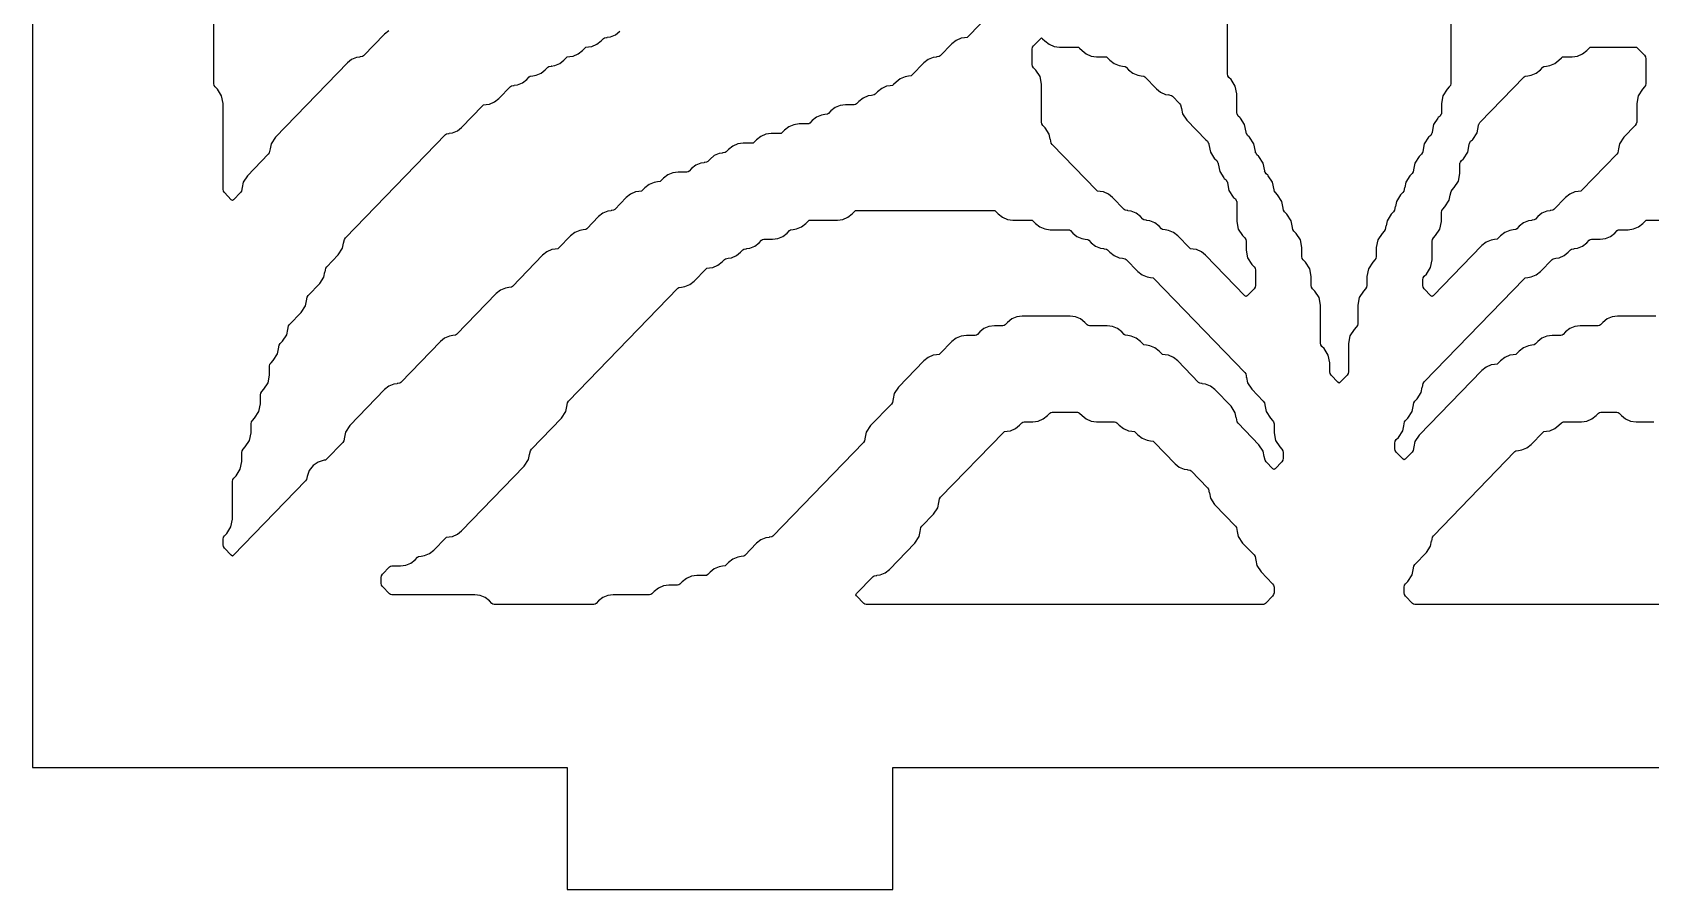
# Model space of a CAD drawing. Header units: millimetres. Extents: x 10 to 410, y 18 to 283.
# Drawn here: x 10 to 49.74, y 21 to 42.04 of the extents above; entities that cross this region are included whole.
import ezdxf

# ---------------------------------------------------------------- set-up
doc = ezdxf.new("R2010")
doc.units = ezdxf.units.MM
doc.layers.add('CUT', color=1, linetype='Continuous')

msp = doc.modelspace()

# ---------------------------------------------------------------- linework, layer by layer
at = {"layer": 'CUT'}
for points in [[(52.134, 21), (60.134, 21), (60.134, 24), (73.2679, 24), (73.2679, 144), (60.134, 144), (60.134, 147), (52.134, 147), (52.134, 144), (31.134, 144), (31.134, 147), (23.134, 147), (23.134, 144), (10, 144), (10, 24), (23.134, 24), (23.134, 21), (31.134, 21), (31.134, 24), (52.134, 24)], [(34.8636, 41.8279), (34.9682, 41.7455), (35.0908, 41.6935), (35.2228, 41.6758), (35.6627, 41.6758), (35.6943, 41.6715), (35.7194, 41.6518), (35.7771, 41.5921), (35.8817, 41.5097), (36.0043, 41.4577), (36.1363, 41.44), (36.3478, 41.44), (36.3794, 41.4357), (36.4045, 41.416), (36.4623, 41.3563), (36.5668, 41.2739), (36.6894, 41.2219), (36.7717, 41.2109), (36.7714, 41.2087), (36.8362, 41.2), (36.8613, 41.1802), (36.919, 41.1206), (37.0236, 41.0381), (37.1462, 40.9862), (37.2285, 40.9751), (37.2282, 40.9729), (37.293, 40.9642), (37.318, 40.9444), (37.6042, 40.649), (37.7087, 40.5665), (37.8313, 40.5146), (37.9136, 40.5035), (37.9133, 40.5013), (37.9781, 40.4926), (38.0032, 40.4728), (38.1747, 40.2957), (38.1996, 40.2575), (38.2175, 40.1655), (38.2203, 40.166), (38.2448, 40.0401), (38.3491, 39.8798), (38.8154, 39.3985), (38.8604, 39.3651), (38.8784, 39.324), (38.8879, 39.3095), (38.8953, 39.3013), (38.8934, 39.2893), (38.8934, 39.2846), (38.93, 39.0969), (39.0343, 38.9367), (39.0438, 38.9269), (39.0888, 38.8935), (39.1068, 38.8525), (39.1163, 38.8379), (39.1237, 38.8297), (39.1218, 38.8178), (39.1218, 38.813), (39.1583, 38.6253), (39.2626, 38.4651), (39.2721, 38.4553), (39.3172, 38.422), (39.3352, 38.3809), (39.3447, 38.3663), (39.3521, 38.3581), (39.3502, 38.3462), (39.3502, 38.3414), (39.3867, 38.1537), (39.491, 37.9935), (39.5005, 37.9837), (39.5455, 37.9504), (39.5636, 37.9093), (39.573, 37.8947), (39.5805, 37.8865), (39.5786, 37.8746), (39.5786, 37.3982), (39.6151, 37.2106), (39.7194, 37.0504), (39.7734, 36.9946), (39.7982, 36.9565), (39.8069, 36.9118), (39.8069, 36.6909), (39.8435, 36.5032), (39.9478, 36.343), (40.0018, 36.2873), (40.0266, 36.2491), (40.0353, 36.2044), (40.0353, 35.8293), (40.0266, 35.7846), (40.0018, 35.7464), (39.8349, 35.5741), (39.8069, 35.5533), (39.779, 35.5741), (38.8124, 36.5721), (38.7078, 36.6545), (38.5852, 36.7065), (38.5029, 36.7175), (38.5032, 36.7198), (38.4385, 36.7285), (38.4134, 36.7482), (38.1272, 37.0437), (38.0227, 37.1261), (37.9001, 37.1781), (37.8178, 37.1891), (37.8181, 37.1913), (37.7533, 37.2), (37.7283, 37.2198), (37.6705, 37.2794), (37.5659, 37.3619), (37.4433, 37.4138), (37.361, 37.4249), (37.3613, 37.4271), (37.2966, 37.4358), (37.2715, 37.4556), (37.2137, 37.5152), (37.1092, 37.5977), (36.9866, 37.6496), (36.9043, 37.6607), (36.9046, 37.6629), (36.8398, 37.6716), (36.8147, 37.6914), (36.5286, 37.9868), (36.424, 38.0693), (36.3014, 38.1212), (36.2191, 38.1323), (36.2194, 38.1345), (36.1547, 38.1432), (36.1296, 38.163), (35.0445, 39.2832), (35.0197, 39.3214), (35.0017, 39.4135), (34.9989, 39.4129), (34.9744, 39.5389), (34.8701, 39.6991), (34.8161, 39.7548), (34.7913, 39.793), (34.7826, 39.8377), (34.7826, 40.766), (34.746, 40.9536), (34.6417, 41.1138), (34.5878, 41.1696), (34.5629, 41.2077), (34.5542, 41.2524), (34.5542, 41.6276), (34.5629, 41.6723), (34.5878, 41.7104), (34.7546, 41.8827), (34.7826, 41.9036), (34.8105, 41.8827)], [(45.55, 39.8241), (46.6351, 40.9444), (46.6601, 40.9642), (46.7249, 40.9729), (46.7246, 40.9751), (46.8069, 40.9862), (46.9295, 41.0381), (47.0341, 41.1206), (47.0918, 41.1802), (47.1169, 41.2), (47.1817, 41.2087), (47.1814, 41.2109), (47.2637, 41.2219), (47.3863, 41.2739), (47.4908, 41.3563), (47.5486, 41.416), (47.5737, 41.4357), (47.6053, 41.44), (47.8168, 41.44), (47.9488, 41.4577), (48.0714, 41.5097), (48.176, 41.5921), (48.2337, 41.6518), (48.2588, 41.6715), (48.2904, 41.6758), (49.3655, 41.6758), (49.3971, 41.6715), (49.4222, 41.6518), (49.5937, 41.4746), (49.6186, 41.4365), (49.6273, 41.3918), (49.6273, 40.7809), (49.6186, 40.7362), (49.5937, 40.698), (49.5397, 40.6423), (49.4354, 40.482), (49.3989, 40.2944), (49.3989, 39.8377), (49.3902, 39.793), (49.3653, 39.7548), (49.083, 39.4633), (48.9787, 39.3031), (48.9542, 39.1771), (48.9514, 39.1777), (48.9334, 39.0856), (48.9086, 39.0475), (48.0519, 38.163), (48.0268, 38.1432), (47.962, 38.1345), (47.9623, 38.1323), (47.8801, 38.1212), (47.7574, 38.0693), (47.6529, 37.9868), (47.3667, 37.6914), (47.3417, 37.6716), (47.2769, 37.6629), (47.2772, 37.6607), (47.1949, 37.6496), (47.0723, 37.5977), (46.9677, 37.5152), (46.91, 37.4556), (46.8849, 37.4358), (46.8201, 37.4271), (46.8204, 37.4249), (46.7382, 37.4138), (46.6155, 37.3619), (46.511, 37.2794), (46.4532, 37.2198), (46.4282, 37.2), (46.3634, 37.1913), (46.3637, 37.1891), (46.2814, 37.1781), (46.1588, 37.1261), (46.0542, 37.0437), (45.9965, 36.984), (45.9714, 36.9643), (45.9066, 36.9555), (45.9069, 36.9533), (45.8246, 36.9423), (45.702, 36.8903), (45.5975, 36.8079), (44.4025, 35.5741), (44.3745, 35.5533), (44.3466, 35.5741), (44.1797, 35.7464), (44.1549, 35.7846), (44.1462, 35.8293), (44.1462, 35.9686), (44.1549, 36.0133), (44.1797, 36.0515), (44.2337, 36.1072), (44.338, 36.2674), (44.3745, 36.4551), (44.3745, 36.9118), (44.3832, 36.9565), (44.4081, 36.9946), (44.4621, 37.0504), (44.5664, 37.2106), (44.6029, 37.3982), (44.6029, 37.6191), (44.6116, 37.6638), (44.6365, 37.702), (44.6904, 37.7577), (44.7947, 37.918), (44.8193, 38.0439), (44.8221, 38.0434), (44.84, 38.1354), (44.8649, 38.1736), (44.9188, 38.2293), (45.0231, 38.3895), (45.0597, 38.5772), (45.0597, 38.8178), (45.0577, 38.8297), (45.0652, 38.8379), (45.0747, 38.8525), (45.0927, 38.8935), (45.1377, 38.9269), (45.1472, 38.9367), (45.2515, 39.0969), (45.2881, 39.2846), (45.2881, 39.2893), (45.2861, 39.3013), (45.2936, 39.3095), (45.3031, 39.324), (45.3211, 39.3651), (45.3661, 39.3985), (45.3756, 39.4083), (45.4799, 39.5685), (45.5164, 39.7561), (45.5164, 39.7609), (45.5145, 39.7728), (45.5219, 39.781)], [(18.6012, 28.4369), (18.5763, 28.4751), (18.5676, 28.5198), (18.5676, 28.6591), (18.5763, 28.7038), (18.6012, 28.742), (18.7727, 28.9191), (18.7978, 28.9389), (18.8294, 28.9432), (19.0409, 28.9432), (19.1729, 28.9609), (19.2955, 29.0128), (19.4001, 29.0953), (19.4579, 29.1549), (19.4829, 29.1747), (19.5477, 29.1834), (19.5474, 29.1856), (19.6297, 29.1967), (19.7523, 29.2486), (19.8569, 29.3311), (20.143, 29.6265), (20.1681, 29.6463), (20.2328, 29.655), (20.2325, 29.6572), (20.3148, 29.6683), (20.4374, 29.7202), (20.542, 29.8027), (22.0808, 31.3914), (22.1851, 31.5516), (22.2097, 31.6776), (22.2125, 31.677), (22.2304, 31.7691), (22.2552, 31.8073), (22.9943, 32.5704), (23.0987, 32.7306), (23.1232, 32.8565), (23.126, 32.856), (23.1439, 32.9481), (23.1688, 32.9862), (25.8525, 35.757), (25.8776, 35.7768), (25.9423, 35.7855), (25.942, 35.7877), (26.0243, 35.7988), (26.1469, 35.8507), (26.2515, 35.9332), (26.5376, 36.2286), (26.5627, 36.2484), (26.6275, 36.2571), (26.6272, 36.2593), (26.7095, 36.2704), (26.8321, 36.3223), (26.9366, 36.4048), (26.9944, 36.4644), (27.0195, 36.4842), (27.0842, 36.4929), (27.0839, 36.4951), (27.1662, 36.5062), (27.2888, 36.5581), (27.3934, 36.6406), (27.4512, 36.7002), (27.4762, 36.72), (27.541, 36.7287), (27.5407, 36.7309), (27.623, 36.7419), (27.7456, 36.7939), (27.8502, 36.8763), (27.9079, 36.936), (27.933, 36.9557), (27.9646, 36.96), (28.1761, 36.96), (28.3081, 36.9777), (28.4307, 37.0297), (28.5353, 37.1121), (28.5931, 37.1718), (28.6181, 37.1915), (28.6829, 37.2002), (28.6826, 37.2025), (28.7649, 37.2135), (28.8875, 37.2655), (28.9921, 37.3479), (29.0498, 37.4076), (29.0749, 37.4273), (29.1065, 37.4316), (29.7748, 37.4316), (29.9068, 37.4493), (30.0294, 37.5013), (30.134, 37.5837), (30.1917, 37.6433), (30.2168, 37.6631), (30.2484, 37.6674), (33.6072, 37.6674), (33.6389, 37.6631), (33.6639, 37.6433), (33.7217, 37.5837), (33.8263, 37.5013), (33.9489, 37.4493), (34.0809, 37.4316), (34.5208, 37.4316), (34.5524, 37.4273), (34.5775, 37.4076), (34.6352, 37.3479), (34.7398, 37.2655), (34.8624, 37.2135), (34.9944, 37.1958), (35.4343, 37.1958), (35.4659, 37.1915), (35.491, 37.1718), (35.5487, 37.1121), (35.6533, 37.0297), (35.7759, 36.9777), (35.8582, 36.9667), (35.8579, 36.9645), (35.9227, 36.9557), (35.9477, 36.936), (36.0055, 36.8763), (36.1101, 36.7939), (36.2327, 36.7419), (36.315, 36.7309), (36.3147, 36.7287), (36.3794, 36.72), (36.4045, 36.7002), (36.4623, 36.6406), (36.5668, 36.5581), (36.6894, 36.5062), (36.7717, 36.4951), (36.7714, 36.4929), (36.8362, 36.4842), (36.8613, 36.4644), (37.1474, 36.169), (37.252, 36.0865), (37.3746, 36.0346), (37.4569, 36.0235), (37.4566, 36.0213), (37.5213, 36.0126), (37.5464, 35.9928), (39.7734, 33.6936), (39.7982, 33.6554), (39.8162, 33.5634), (39.819, 33.5639), (39.8435, 33.438), (39.9478, 33.2777), (40.2301, 32.9862), (40.255, 32.9481), (40.2729, 32.856), (40.2757, 32.8565), (40.3002, 32.7306), (40.4045, 32.5704), (40.4585, 32.5146), (40.4834, 32.4765), (40.4921, 32.4318), (40.4921, 32.2109), (40.5286, 32.0232), (40.6329, 31.863), (40.6869, 31.8073), (40.7117, 31.7691), (40.7205, 31.7244), (40.7205, 31.5851), (40.7117, 31.5404), (40.6869, 31.5022), (40.52, 31.3299), (40.4921, 31.309), (40.4641, 31.3299), (40.2973, 31.5022), (40.2724, 31.5404), (40.2545, 31.6324), (40.2517, 31.6319), (40.2271, 31.7578), (40.1228, 31.918), (39.6121, 32.4454), (39.5873, 32.4835), (39.5693, 32.5756), (39.5665, 32.575), (39.542, 32.701), (39.4377, 32.8612), (39.0408, 33.271), (38.9362, 33.3535), (38.8136, 33.4054), (38.7313, 33.4165), (38.7316, 33.4187), (38.6668, 33.4274), (38.6418, 33.4472), (38.1272, 33.9784), (38.0227, 34.0609), (37.9001, 34.1128), (37.8178, 34.1238), (37.8181, 34.1261), (37.7533, 34.1348), (37.7283, 34.1545), (37.6705, 34.2142), (37.5659, 34.2966), (37.4433, 34.3486), (37.361, 34.3596), (37.3613, 34.3619), (37.2966, 34.3706), (37.2715, 34.3903), (37.2137, 34.45), (37.1092, 34.5324), (36.9866, 34.5844), (36.9043, 34.5954), (36.9046, 34.5977), (36.8398, 34.6064), (36.8147, 34.6261), (36.757, 34.6858), (36.6524, 34.7682), (36.5298, 34.8202), (36.3978, 34.8379), (35.9579, 34.8379), (35.9263, 34.8421), (35.9012, 34.8619), (35.8434, 34.9215), (35.7389, 35.004), (35.6163, 35.056), (35.4843, 35.0737), (34.3092, 35.0737), (34.1773, 35.056), (34.0546, 35.004), (33.9501, 34.9215), (33.8923, 34.8619), (33.8673, 34.8421), (33.8356, 34.8379), (33.6241, 34.8379), (33.4921, 34.8202), (33.3695, 34.7682), (33.2649, 34.6858), (33.2072, 34.6261), (33.1821, 34.6064), (33.1505, 34.6021), (32.939, 34.6021), (32.807, 34.5844), (32.6844, 34.5324), (32.5798, 34.45), (32.2937, 34.1545), (32.2686, 34.1348), (32.2038, 34.1261), (32.2041, 34.1238), (32.1218, 34.1128), (31.9992, 34.0609), (31.8947, 33.9784), (31.2693, 33.3328), (31.165, 33.1726), (31.1405, 33.0466), (31.1377, 33.0472), (31.1198, 32.9551), (31.0949, 32.9169), (30.5842, 32.3896), (30.4799, 32.2294), (30.4554, 32.1035), (30.4526, 32.104), (30.4346, 32.0119), (30.4098, 31.9738), (28.1828, 29.6745), (28.1578, 29.6548), (28.093, 29.6461), (28.0933, 29.6438), (28.011, 29.6328), (27.8884, 29.5809), (27.7838, 29.4984), (27.4977, 29.203), (27.4726, 29.1832), (27.4078, 29.1745), (27.4081, 29.1723), (27.3259, 29.1612), (27.2032, 29.1093), (27.0987, 29.0268), (27.0409, 28.9672), (27.0159, 28.9474), (26.9511, 28.9387), (26.9514, 28.9365), (26.8691, 28.9254), (26.7465, 28.8735), (26.6419, 28.791), (26.5842, 28.7314), (26.5591, 28.7116), (26.5275, 28.7074), (26.3159, 28.7074), (26.184, 28.6896), (26.0613, 28.6377), (25.9568, 28.5552), (25.899, 28.4956), (25.874, 28.4758), (25.8423, 28.4716), (25.6308, 28.4716), (25.4988, 28.4538), (25.3762, 28.4019), (25.2716, 28.3194), (25.2139, 28.2598), (25.1888, 28.24), (25.1572, 28.2358), (24.2605, 28.2358), (24.1285, 28.2181), (24.0059, 28.1661), (23.9014, 28.0837), (23.8436, 28.024), (23.8185, 28.0043), (23.7869, 28), (21.3416, 28), (21.31, 28.0043), (21.2849, 28.024), (21.2271, 28.0837), (21.1226, 28.1661), (21, 28.2181), (20.868, 28.2358), (18.8294, 28.2358), (18.7978, 28.24), (18.7727, 28.2598)], [(30.6485, 28.6833), (30.6735, 28.7031), (30.7383, 28.7118), (30.738, 28.714), (30.8203, 28.7251), (30.9429, 28.777), (31.0475, 28.8595), (31.6728, 29.5051), (31.7771, 29.6653), (31.8016, 29.7913), (31.8044, 29.7907), (31.8223, 29.8828), (31.8472, 29.921), (32.1295, 30.2125), (32.2338, 30.3727), (32.2584, 30.4986), (32.2612, 30.4981), (32.2791, 30.5902), (32.304, 30.6283), (33.8458, 32.2202), (33.8709, 32.24), (33.9356, 32.2487), (33.9353, 32.2509), (34.0176, 32.2619), (34.1402, 32.3139), (34.2448, 32.3963), (34.3026, 32.456), (34.3276, 32.4757), (34.3593, 32.48), (34.5708, 32.48), (34.7028, 32.4977), (34.8254, 32.5497), (34.9299, 32.6321), (34.9877, 32.6918), (35.0128, 32.7115), (35.0444, 32.7158), (35.6627, 32.7158), (35.6943, 32.7115), (35.7194, 32.6918), (35.7771, 32.6321), (35.8817, 32.5497), (36.0043, 32.4977), (36.1363, 32.48), (36.5762, 32.48), (36.6078, 32.4757), (36.6329, 32.456), (36.6906, 32.3963), (36.7952, 32.3139), (36.9178, 32.2619), (37.0001, 32.2509), (36.9998, 32.2487), (37.0646, 32.24), (37.0896, 32.2202), (37.1474, 32.1606), (37.252, 32.0781), (37.3746, 32.0262), (37.4569, 32.0151), (37.4566, 32.0129), (37.5213, 32.0042), (37.5464, 31.9844), (38.0609, 31.4532), (38.1655, 31.3707), (38.2881, 31.3188), (38.3704, 31.3077), (38.3701, 31.3055), (38.4349, 31.2968), (38.4599, 31.277), (38.8599, 30.8641), (38.8847, 30.8259), (38.9026, 30.7339), (38.9054, 30.7344), (38.93, 30.6085), (39.0343, 30.4483), (39.545, 29.921), (39.5698, 29.8828), (39.5878, 29.7907), (39.5906, 29.7913), (39.6151, 29.6653), (39.7194, 29.5051), (40.0018, 29.2136), (40.0266, 29.1754), (40.0445, 29.0834), (40.0473, 29.0839), (40.0719, 28.958), (40.1762, 28.7977), (40.4585, 28.5062), (40.4834, 28.4681), (40.4921, 28.4233), (40.4921, 28.284), (40.4834, 28.2393), (40.4585, 28.2011), (40.287, 28.024), (40.2619, 28.0043), (40.2303, 28), (30.4768, 28), (30.4452, 28.0043), (30.4201, 28.024), (30.2418, 28.2081), (30.2222, 28.2358), (30.2418, 28.2635)]]:
    msp.add_lwpolyline(points, close=True, dxfattribs=at)
for points in [[(18.7532, 42.0777), (18.6486, 41.9952), (18.1341, 41.464), (18.109, 41.4443), (18.0443, 41.4355), (18.0446, 41.4333), (17.9623, 41.4223), (17.8397, 41.3703), (17.7351, 41.2879), (15.9679, 39.4633), (15.8636, 39.3031), (15.8391, 39.1771), (15.8363, 39.1777), (15.8183, 39.0856), (15.7935, 39.0475), (15.2827, 38.5202), (15.1784, 38.3599), (15.1539, 38.234), (15.1511, 38.2345), (15.1332, 38.1425), (15.1083, 38.1043), (14.9415, 37.932), (14.9135, 37.9112), (14.8856, 37.932), (14.7187, 38.1043), (14.6938, 38.1425), (14.6851, 38.1872), (14.6851, 40.2944), (14.6486, 40.482), (14.5443, 40.6423), (14.4903, 40.698), (14.4655, 40.7362), (14.4568, 40.7809), (14.4568, 51.7665)], [(34.9774, 43.999), (32.9788, 41.9356), (32.9537, 41.9158), (32.889, 41.9071), (32.8893, 41.9049), (32.807, 41.8938), (32.6844, 41.8419), (32.5798, 41.7594), (32.2937, 41.464), (32.2686, 41.4443), (32.2038, 41.4355), (32.2041, 41.4333), (32.1218, 41.4223), (31.9992, 41.3703), (31.8947, 41.2879), (31.6085, 40.9924), (31.5835, 40.9727), (31.5187, 40.964), (31.519, 40.9617), (31.4367, 40.9507), (31.3141, 40.8987), (31.2095, 40.8163), (31.1518, 40.7567), (31.1267, 40.7369), (31.0619, 40.7282), (31.0622, 40.726), (30.9799, 40.7149), (30.8573, 40.663), (30.7528, 40.5805), (30.695, 40.5209), (30.6699, 40.5011), (30.6052, 40.4924), (30.6055, 40.4902), (30.5232, 40.4791), (30.4006, 40.4272), (30.296, 40.3447), (30.2382, 40.2851), (30.2132, 40.2653), (30.1815, 40.2611), (29.97, 40.2611), (29.838, 40.2433), (29.7154, 40.1914), (29.6109, 40.1089), (29.5531, 40.0493), (29.528, 40.0295), (29.4633, 40.0208), (29.4636, 40.0186), (29.3813, 40.0075), (29.2587, 39.9556), (29.1541, 39.8731), (29.0963, 39.8135), (29.0713, 39.7937), (29.0396, 39.7895), (28.8281, 39.7895), (28.6961, 39.7717), (28.5735, 39.7198), (28.469, 39.6373), (28.4112, 39.5777), (28.3861, 39.5579), (28.3545, 39.5537), (28.143, 39.5537), (28.011, 39.536), (27.8884, 39.484), (27.7838, 39.4015), (27.7261, 39.3419), (27.701, 39.3221), (27.6694, 39.3179), (27.4578, 39.3179), (27.3259, 39.3002), (27.2032, 39.2482), (27.0987, 39.1658), (27.0409, 39.1061), (27.0159, 39.0864), (26.9511, 39.0777), (26.9514, 39.0754), (26.8691, 39.0644), (26.7465, 39.0124), (26.6419, 38.93), (26.5842, 38.8703), (26.5591, 38.8506), (26.4943, 38.8419), (26.4946, 38.8396), (26.4123, 38.8286), (26.2897, 38.7766), (26.1852, 38.6942), (26.1274, 38.6345), (26.1023, 38.6148), (26.0707, 38.6105), (25.8592, 38.6105), (25.7272, 38.5928), (25.6046, 38.5409), (25.5, 38.4584), (25.4423, 38.3988), (25.4172, 38.379), (25.3524, 38.3703), (25.3527, 38.3681), (25.2704, 38.357), (25.1478, 38.3051), (25.0433, 38.2226), (24.9855, 38.163), (24.9604, 38.1432), (24.8957, 38.1345), (24.896, 38.1323), (24.8137, 38.1212), (24.6911, 38.0693), (24.5865, 37.9868), (24.3004, 37.6914), (24.2753, 37.6716), (24.2105, 37.6629), (24.2108, 37.6607), (24.1285, 37.6496), (24.0059, 37.5977), (23.9014, 37.5152), (23.6152, 37.2198), (23.5902, 37.2), (23.5254, 37.1913), (23.5257, 37.1891), (23.4434, 37.1781), (23.3208, 37.1261), (23.2162, 37.0437), (22.9301, 36.7482), (22.905, 36.7285), (22.8402, 36.7198), (22.8405, 36.7175), (22.7583, 36.7065), (22.6356, 36.6545), (22.5311, 36.5721), (21.7882, 35.8051), (21.7631, 35.7853), (21.6983, 35.7766), (21.6986, 35.7744), (21.6164, 35.7633), (21.4937, 35.7114), (21.3892, 35.6289), (20.4179, 34.6261), (20.3928, 34.6064), (20.3281, 34.5977), (20.3284, 34.5954), (20.2461, 34.5844), (20.1235, 34.5324), (20.0189, 34.45), (19.0476, 33.4472), (19.0226, 33.4274), (18.9578, 33.4187), (18.9581, 33.4165), (18.8758, 33.4054), (18.7532, 33.3535), (18.6486, 33.271), (17.7949, 32.3896), (17.6906, 32.2294), (17.6661, 32.1035), (17.6633, 32.104), (17.6454, 32.0119), (17.6205, 31.9738), (17.2206, 31.5609), (17.1955, 31.5411), (17.1695, 31.5376), (17.0209, 31.4934), (16.893, 31.4058), (16.7981, 31.2833), (16.7453, 31.1376), (16.7319, 31.0688), (16.707, 31.0306), (14.9415, 29.2078), (14.9135, 29.1869), (14.8856, 29.2078), (14.7187, 29.3801), (14.6938, 29.4183), (14.6851, 29.463), (14.6851, 29.6023), (14.6938, 29.647), (14.7187, 29.6852), (14.7727, 29.7409), (14.877, 29.9011), (14.9135, 30.0888), (14.9135, 31.017), (14.9222, 31.0617), (14.9471, 31.0999), (15.0011, 31.1556), (15.1054, 31.3159), (15.1419, 31.5035), (15.1419, 31.7244), (15.1506, 31.7691), (15.1755, 31.8073), (15.2294, 31.863), (15.3337, 32.0232), (15.3703, 32.2109), (15.3703, 32.4318), (15.379, 32.4765), (15.4038, 32.5146), (15.4578, 32.5704), (15.5621, 32.7306), (15.5987, 32.9182), (15.5987, 33.1391), (15.6074, 33.1838), (15.6322, 33.222), (15.6862, 33.2777), (15.7905, 33.438), (15.827, 33.6256), (15.827, 33.8465), (15.8357, 33.8912), (15.8606, 33.9294), (15.9146, 33.9851), (16.0189, 34.1453), (16.0434, 34.2713), (16.0462, 34.2707), (16.0641, 34.3628), (16.089, 34.401), (16.143, 34.4567), (16.2473, 34.6169), (16.2718, 34.7429), (16.2746, 34.7423), (16.2925, 34.8344), (16.3174, 34.8725), (16.5997, 35.1641), (16.704, 35.3243), (16.7285, 35.4502), (16.7313, 35.4497), (16.7493, 35.5417), (16.7741, 35.5799), (17.0565, 35.8714), (17.1608, 36.0316), (17.1853, 36.1576), (17.1881, 36.157), (17.206, 36.2491), (17.2309, 36.2873), (17.5132, 36.5788), (17.6175, 36.739), (17.6421, 36.865), (17.6449, 36.8644), (17.6628, 36.9565), (17.6876, 36.9946), (20.143, 39.5297), (20.1681, 39.5494), (20.2328, 39.5581), (20.2325, 39.5604), (20.3148, 39.5714), (20.4374, 39.6234), (20.542, 39.7058), (21.0565, 40.237), (21.0816, 40.2568), (21.1464, 40.2655), (21.1461, 40.2677), (21.2283, 40.2788), (21.351, 40.3307), (21.4555, 40.4132), (21.7417, 40.7086), (21.7667, 40.7284), (21.8315, 40.7371), (21.8312, 40.7393), (21.9135, 40.7504), (22.0361, 40.8023), (22.1407, 40.8848), (22.1984, 40.9444), (22.2235, 40.9642), (22.2883, 40.9729), (22.288, 40.9751), (22.3702, 40.9862), (22.4929, 41.0381), (22.5974, 41.1206), (22.6552, 41.1802), (22.6802, 41.2), (22.745, 41.2087), (22.7447, 41.2109), (22.827, 41.2219), (22.9496, 41.2739), (23.0542, 41.3563), (23.1119, 41.416), (23.137, 41.4357), (23.2018, 41.4445), (23.2015, 41.4467), (23.2838, 41.4577), (23.4064, 41.5097), (23.5109, 41.5921), (23.5687, 41.6518), (23.5938, 41.6715), (23.6585, 41.6802), (23.6582, 41.6825), (23.7405, 41.6935), (23.8631, 41.7455), (23.9677, 41.8279), (24.0255, 41.8876), (24.0505, 41.9073), (24.1153, 41.916), (24.115, 41.9183), (24.1973, 41.9293), (24.3199, 41.9813), (24.4245, 42.0637)], [(44.8313, 43.5139), (44.8313, 40.7809), (44.8226, 40.7362), (44.7977, 40.698), (44.7438, 40.6423), (44.6395, 40.482), (44.6029, 40.2944), (44.6029, 40.0538), (44.6048, 40.0419), (44.5974, 40.0337), (44.5879, 40.0191), (44.5699, 39.978), (44.5249, 39.9447), (44.5154, 39.9349), (44.4111, 39.7747), (44.3745, 39.587), (44.3745, 39.5822), (44.3765, 39.5703), (44.369, 39.5621), (44.3595, 39.5475), (44.3415, 39.5065), (44.2965, 39.4731), (44.287, 39.4633), (44.1827, 39.3031), (44.1462, 39.1154), (44.1462, 39.1107), (44.1481, 39.0987), (44.1406, 39.0905), (44.1126, 39.0475), (44.0586, 38.9917), (43.9543, 38.8315), (43.9298, 38.7056), (43.927, 38.7061), (43.9091, 38.6141), (43.8842, 38.5759), (43.8302, 38.5202), (43.7259, 38.3599), (43.7014, 38.234), (43.6986, 38.2345), (43.6807, 38.1425), (43.6558, 38.1043), (43.6019, 38.0486), (43.4976, 37.8884), (43.473, 37.7624), (43.4702, 37.763), (43.4523, 37.6709), (43.4275, 37.6327), (43.3735, 37.577), (43.2692, 37.4168), (43.2447, 37.2908), (43.2419, 37.2914), (43.2239, 37.1993), (43.1991, 37.1611), (43.1451, 37.1054), (43.0408, 36.9452), (43.0043, 36.7576), (43.0043, 36.5367), (42.9955, 36.4919), (42.9707, 36.4538), (42.9167, 36.398), (42.8124, 36.2378), (42.7759, 36.0502), (42.7759, 35.8293), (42.7672, 35.7846), (42.7423, 35.7464), (42.6883, 35.6907), (42.584, 35.5305), (42.5475, 35.3428), (42.5475, 34.8861), (42.5388, 34.8414), (42.5139, 34.8032), (42.46, 34.7475), (42.3557, 34.5873), (42.3191, 34.3997), (42.3191, 33.7072), (42.3104, 33.6625), (42.2856, 33.6243), (42.1187, 33.452), (42.0907, 33.4312), (42.0628, 33.452), (41.8959, 33.6243), (41.8711, 33.6625), (41.8624, 33.7072), (41.8624, 33.9281), (41.8258, 34.1157), (41.7215, 34.2759), (41.6675, 34.3317), (41.6427, 34.3698), (41.634, 34.4146), (41.634, 35.3428), (41.5974, 35.5305), (41.4931, 35.6907), (41.4392, 35.7464), (41.4143, 35.7846), (41.4056, 35.8293), (41.4056, 36.0502), (41.369, 36.2378), (41.2647, 36.398), (41.2108, 36.4538), (41.1859, 36.4919), (41.1772, 36.5367), (41.1772, 36.7576), (41.1407, 36.9452), (41.0364, 37.1054), (40.9824, 37.1611), (40.9575, 37.1993), (40.9396, 37.2914), (40.9368, 37.2908), (40.9123, 37.4168), (40.808, 37.577), (40.754, 37.6327), (40.7292, 37.6709), (40.7112, 37.763), (40.7084, 37.7624), (40.6839, 37.8884), (40.5796, 38.0486), (40.5256, 38.1043), (40.4976, 38.1474), (40.4901, 38.1556), (40.4921, 38.1675), (40.4921, 38.1723), (40.4555, 38.3599), (40.3512, 38.5202), (40.3417, 38.53), (40.2967, 38.5633), (40.2787, 38.6044), (40.2692, 38.619), (40.2618, 38.6272), (40.2637, 38.6391), (40.2637, 38.6439), (40.2271, 38.8315), (40.1228, 38.9917), (40.1134, 39.0015), (40.0683, 39.0349), (40.0503, 39.076), (40.0408, 39.0905), (40.0334, 39.0987), (40.0353, 39.1107), (40.0353, 39.1154), (39.9988, 39.3031), (39.8945, 39.4633), (39.885, 39.4731), (39.84, 39.5065), (39.8219, 39.5475), (39.8124, 39.5621), (39.805, 39.5703), (39.8069, 39.5822), (39.8069, 39.587), (39.7704, 39.7747), (39.6661, 39.9349), (39.6566, 39.9447), (39.6116, 39.978), (39.5936, 40.0191), (39.5873, 40.0288), (39.5786, 40.0735), (39.5786, 40.5302), (39.542, 40.7178), (39.4377, 40.878), (39.3837, 40.9338), (39.3589, 40.9719), (39.3502, 41.0167), (39.3502, 43.5139)], [(49.8722, 35.0737), (48.9256, 35.0737), (48.7936, 35.056), (48.671, 35.004), (48.5664, 34.9215), (48.5086, 34.8619), (48.4836, 34.8421), (48.4519, 34.8379), (48.012, 34.8379), (47.8801, 34.8202), (47.7574, 34.7682), (47.6529, 34.6858), (47.5951, 34.6261), (47.5701, 34.6064), (47.5384, 34.6021), (47.3269, 34.6021), (47.1949, 34.5844), (47.0723, 34.5324), (46.9677, 34.45), (46.91, 34.3903), (46.8849, 34.3706), (46.8201, 34.3619), (46.8204, 34.3596), (46.7382, 34.3486), (46.6155, 34.2966), (46.511, 34.2142), (46.4532, 34.1545), (46.4282, 34.1348), (46.3634, 34.1261), (46.3637, 34.1238), (46.2814, 34.1128), (46.1588, 34.0609), (46.0542, 33.9784), (45.9965, 33.9188), (45.9714, 33.899), (45.9066, 33.8903), (45.9069, 33.8881), (45.8246, 33.877), (45.702, 33.8251), (45.5975, 33.7426), (44.0586, 32.1538), (43.9543, 31.9936), (43.9298, 31.8677), (43.927, 31.8682), (43.9091, 31.7762), (43.8842, 31.738), (43.7173, 31.5657), (43.6894, 31.5448), (43.6615, 31.5657), (43.4946, 31.738), (43.4697, 31.7762), (43.461, 31.8209), (43.461, 31.9602), (43.4697, 32.0049), (43.4946, 32.0431), (43.5485, 32.0988), (43.6528, 32.259), (43.6774, 32.385), (43.6802, 32.3844), (43.6981, 32.4765), (43.723, 32.5146), (43.7769, 32.5704), (43.8812, 32.7306), (43.9058, 32.8565), (43.9086, 32.856), (43.9265, 32.9481), (43.9513, 32.9862), (44.0053, 33.042), (44.1096, 33.2022), (44.1341, 33.3281), (44.1369, 33.3276), (44.1549, 33.4196), (44.1797, 33.4578), (46.6351, 35.9928), (46.6601, 36.0126), (46.7249, 36.0213), (46.7246, 36.0235), (46.8069, 36.0346), (46.9295, 36.0865), (47.0341, 36.169), (47.3202, 36.4644), (47.3453, 36.4842), (47.4101, 36.4929), (47.4098, 36.4951), (47.492, 36.5062), (47.6146, 36.5581), (47.7192, 36.6406), (47.777, 36.7002), (47.802, 36.72), (47.8668, 36.7287), (47.8665, 36.7309), (47.9488, 36.7419), (48.0714, 36.7939), (48.176, 36.8763), (48.2337, 36.936), (48.2588, 36.9557), (48.2904, 36.96), (48.502, 36.96), (48.6339, 36.9777), (48.7565, 37.0297), (48.8611, 37.1121), (48.9189, 37.1718), (48.9439, 37.1915), (48.9756, 37.1958), (49.1871, 37.1958), (49.3191, 37.2135), (49.4417, 37.2655), (49.5462, 37.3479), (49.604, 37.4076), (49.6291, 37.4273), (49.6607, 37.4316), (50.1006, 37.4316)], [(53.4763, 28), (43.9512, 28), (43.9196, 28.0043), (43.8945, 28.024), (43.723, 28.2011), (43.6981, 28.2393), (43.6894, 28.284), (43.6894, 28.4233), (43.6981, 28.4681), (43.723, 28.5062), (43.7769, 28.562), (43.8812, 28.7222), (43.9058, 28.8481), (43.9086, 28.8476), (43.9265, 28.9396), (43.9513, 28.9778), (44.2337, 29.2693), (44.338, 29.4295), (44.3625, 29.5555), (44.3653, 29.5549), (44.3832, 29.647), (44.4081, 29.6852), (46.4067, 31.7486), (46.4318, 31.7684), (46.4965, 31.7771), (46.4962, 31.7793), (46.5785, 31.7904), (46.7011, 31.8423), (46.8057, 31.9248), (47.0918, 32.2202), (47.1169, 32.24), (47.1817, 32.2487), (47.1814, 32.2509), (47.2637, 32.2619), (47.3863, 32.3139), (47.4908, 32.3963), (47.5486, 32.456), (47.5737, 32.4757), (47.6053, 32.48), (48.0452, 32.48), (48.1772, 32.4977), (48.2998, 32.5497), (48.4043, 32.6321), (48.4621, 32.6918), (48.4872, 32.7115), (48.5188, 32.7158), (48.9087, 32.7158), (48.9403, 32.7115), (48.9654, 32.6918), (49.0232, 32.6321), (49.1277, 32.5497), (49.2503, 32.4977), (49.3823, 32.48), (49.8222, 32.48)]]:
    msp.add_lwpolyline(points, dxfattribs=at)

doc.saveas('drawing.dxf')
